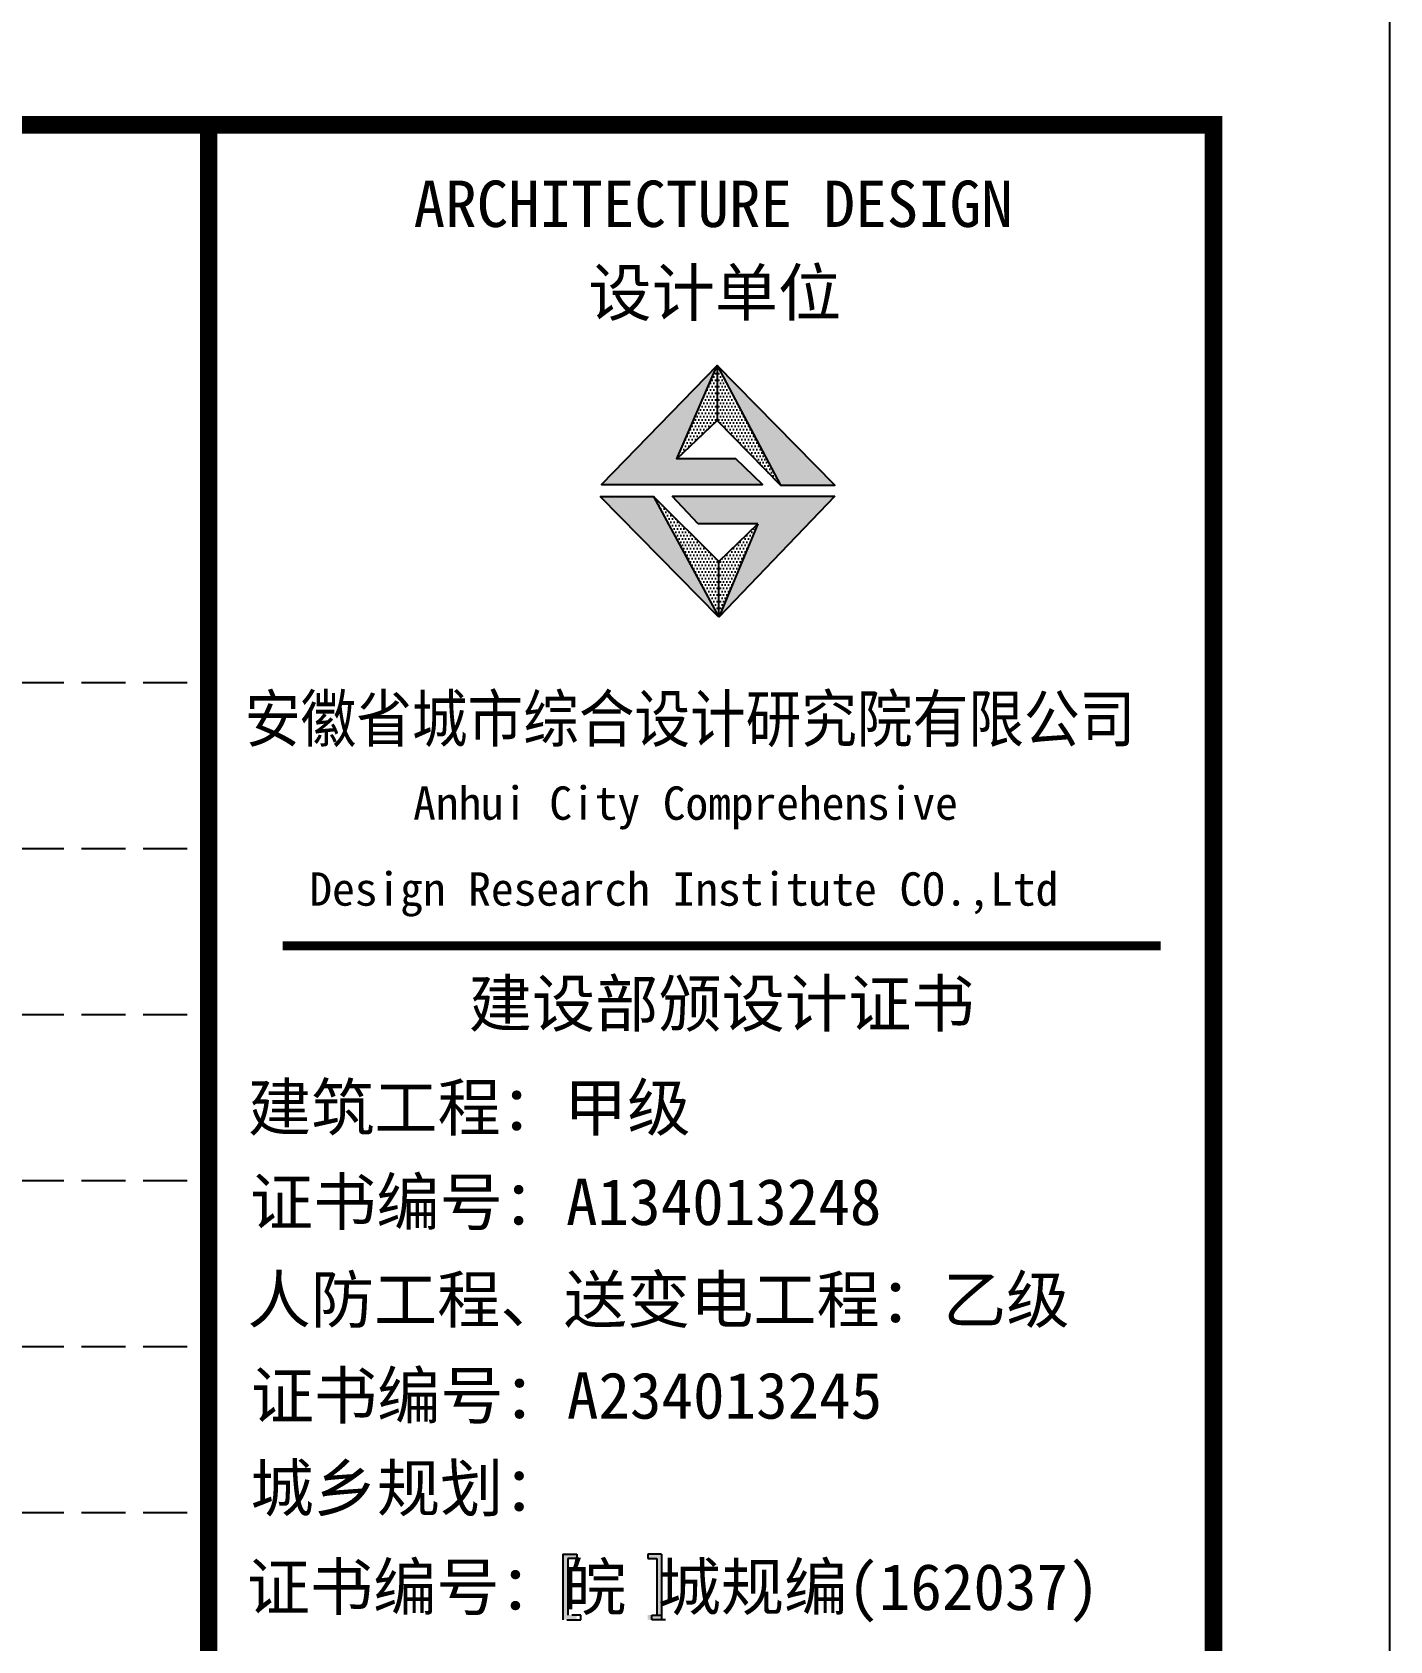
# Model space of a CAD drawing. Extents: x 69728788 to 150676229, y 20164216 to 43663798.
# Drawn here: x 75285756 to 75293457, y 20716369 to 20725491 of the extents above; entities that cross this region are included whole.
import ezdxf

# ---------------------------------------------------------------- set-up
doc = ezdxf.new("R2010")
doc.units = 0
doc.header["$LTSCALE"] = 1000
doc.header["$MEASUREMENT"] = 0
doc.linetypes.add('DASH', pattern=[0.35, 0.25, -0.1])
doc.linetypes.add('DOTE', pattern=[2.42, 2, -0.2, 0.02, -0.2])
doc.layers.get('0').update_dxf_attribs({"linetype": 'CONTINUOUS'})
for name, color, linetype in [('A_DE_DETAIL_3', 144, 'CONTINUOUS'), ('DOTE', 251, 'DOTE'), ('PUB_TEXT', 7, 'CONTINUOUS'), ('PUB_TITLE', 4, 'CONTINUOUS'), ('图框', 253, 'CONTINUOUS')]:
    doc.layers.add(name, color=color, linetype=linetype)
doc.styles.add('黑体', font='simhei.ttf', dxfattribs={"width": 0.6, "height": 4.3})

msp = doc.modelspace()

# ---------------------------------------------------------------- hatches: boundary and pattern name
for points in [[(75289413.8, 20723072), (75289641.5, 20723600), (75288985.1, 20722925.4), (75289899, 20722925.4), (75289747.4, 20723072)], [(75290000.1, 20722922.6), (75290309.5, 20722922.6), (75289641.5, 20723600)]]:
    msp.add_hatch(color=1).paths.add_polyline_path(points)
at = {"layer": 'A_DE_DETAIL_3'}
for points in [[(75289281.1, 20722857.5), (75288977.6, 20722857.5), (75289650.3, 20722174.2)], [(75289385.7, 20722859.5), (75289534.9, 20722702.9), (75289873, 20722702.9), (75289650.3, 20722174.2), (75290310, 20722859.5)]]:
    msp.add_hatch(color=1, dxfattribs=at).paths.add_polyline_path(points)
at = {"layer": 'PUB_TEXT'}
h = msp.add_hatch(dxfattribs=at)
h.set_pattern_fill('DOTS', color=256, scale=300, style=0)
h.set_pattern_definition([(0, (73010278.641, 21584649.855), (9.375, 18.75000001), [0, -18.75000001])])
h.paths.add_polyline_path([(75289650.3, 20722174.2), (75289650.3, 20722489.1), (75289281.1, 20722857.5)])
h.paths.add_polyline_path([(75289873, 20722702.9), (75289650.3, 20722489.1), (75289650.3, 20722174.2)])
h.paths.add_polyline_path([(75289641.5, 20723600), (75289641.5, 20723289.5), (75290000.1, 20722922.6)])
h.paths.add_polyline_path([(75289641.5, 20723289.5), (75289641.5, 20723600), (75289413.8, 20723072)])
at = {"layer": '图框'}
for points in [[(75288793.9, 20716835.4), (75288845.2, 20716835.4), (75288845.2, 20716861), (75288821.5, 20716861), (75288766.3, 20716861), (75288766.3, 20716488.6), (75288821.5, 20716488.6), (75288845.2, 20716488.6), (75288845.2, 20716514.3), (75288793.9, 20716514.3)], [(75289298.9, 20716514.3), (75289247.6, 20716514.3), (75289247.6, 20716488.6), (75289271.3, 20716488.6), (75289326.5, 20716488.6), (75289326.5, 20716861), (75289271.3, 20716861), (75289247.6, 20716861), (75289247.6, 20716835.4), (75289298.9, 20716835.4)]]:
    msp.add_hatch(color=4, dxfattribs=at).paths.add_polyline_path(points)

# ---------------------------------------------------------------- linework, layer by layer
for p, q in [((75289413.8, 20723072), (75289641.5, 20723600)), ((75289641.5, 20723600), (75290000.1, 20722922.6)), ((75289650.3, 20722174.2), (75288977.6, 20722857.5)), ((75288977.6, 20722857.5), (75289281.1, 20722857.5)), ((75288977.6, 20722857.5), (75289281.1, 20722857.5)), ((75289650.3, 20722489.1), (75289281.1, 20722857.5)), ((75289385.7, 20722859.5), (75290310, 20722859.5)), ((75289534.9, 20722702.9), (75289385.7, 20722859.5)), ((75290310, 20722859.5), (75289650.3, 20722174.2)), ((75289873, 20722702.9), (75289534.9, 20722702.9)), ((75289650.3, 20722489.1), (75289873, 20722702.9)), ((75289873, 20722702.9), (75289650.3, 20722174.2)), ((75289650.3, 20722174.2), (75289650.3, 20722489.1)), ((75289650.3, 20722174.2), (75289650.3, 20722489.1))]:
    msp.add_line(p, q)
for points in [[(75289747.4, 20723072), (75289413.8, 20723072), (75289641.5, 20723289.5), (75290000.1, 20722922.6), (75290309.5, 20722922.6), (75289641.5, 20723600), (75288985.1, 20722925.4), (75289899, 20722925.4), (75289747.4, 20723072)], [(75289641.5, 20723600), (75289641.5, 20723289.5)]]:
    msp.add_lwpolyline(points)
at = {"layer": 'A_DE_DETAIL_3', "color": 1}
for p, q in [((75289650.3, 20722174.2), (75288977.6, 20722857.5)), ((75289281.1, 20722857.5), (75289650.3, 20722174.2))]:
    msp.add_line(p, q, dxfattribs=at)
at = {"layer": 'DOTE', "color": 251, "linetype": 'DASH'}
for p, q in [((75221635.5, 20721803.7, 0), (75286757.4, 20721803.7, 0)), ((75221635.5, 20720862.1, 0), (75286757.4, 20720862.1, 0)), ((75221635.5, 20719920.4, 0), (75286757.4, 20719920.4, 0)), ((75221635.5, 20718978.8, 0), (75286757.4, 20718978.8, 0)), ((75221635.5, 20718037.2, 0), (75286757.4, 20718037.2, 0)), ((75221635.5, 20717095.6, 0), (75286757.4, 20717095.6, 0))]:
    msp.add_line(p, q, dxfattribs=at)
at = {"layer": 'PUB_TITLE'}
msp.add_lwpolyline([(75219157.4, 20683966.1), (75293457.4, 20683966.1), (75293457.4, 20725966.1), (75219157.4, 20725966.1)], close=True, dxfattribs=at)
at = {"layer": 'PUB_TITLE', "const_width": 100}
msp.add_lwpolyline([(75221657.4, 20684966.1), (75292457.4, 20684966.1), (75292457.4, 20724966.1), (75221657.4, 20724966.1)], close=True, dxfattribs=at)
at = {"layer": '图框', "color": 4}
for p, q in [((75286757.4, 20724966.1), (75286757.4, 20684966.1)), ((75288766.3, 20716861), (75288821.5, 20716861)), ((75288766.3, 20716861), (75288766.3, 20716488.6)), ((75288821.5, 20716861), (75288845.2, 20716861)), ((75288845.2, 20716861), (75288845.2, 20716835.4)), ((75289271.3, 20716861), (75289247.6, 20716861)), ((75289247.6, 20716861), (75289247.6, 20716835.4)), ((75289326.5, 20716861), (75289271.3, 20716861)), ((75289326.5, 20716861), (75289326.5, 20716488.6)), ((75288845.2, 20716835.4), (75288793.9, 20716835.4)), ((75288793.9, 20716835.4), (75288793.9, 20716514.3)), ((75289247.6, 20716835.4), (75289298.9, 20716835.4)), ((75289298.9, 20716835.4), (75289298.9, 20716514.3)), ((75288789.2, 20716488.6), (75288844.5, 20716488.6)), ((75288868.1, 20716514.3), (75288816.8, 20716514.3)), ((75288844.5, 20716488.6), (75288868.1, 20716488.6)), ((75288868.1, 20716488.6), (75288868.1, 20716514.3)), ((75289270.6, 20716488.6), (75289270.6, 20716514.3)), ((75289270.6, 20716514.3), (75289321.9, 20716514.3)), ((75289294.2, 20716488.6), (75289270.6, 20716488.6)), ((75289349.5, 20716488.6), (75289294.2, 20716488.6))]:
    msp.add_line(p, q, dxfattribs=at)
for points, const_width in [([(75286757.4, 20724966.1), (75286757.4, 20684966.1)], 98.6), ([(75287176.9, 20720310.1), (75292156.9, 20720310.1)], 49.8)]:
    msp.add_lwpolyline(points, dxfattribs=dict(at, const_width=const_width))
at = {"layer": '图框', "color": 4, "const_width": 98.6}
msp.add_lwpolyline([(75286757.4, 20724966.1), (75292457.4, 20724966.1), (75292457.4, 20684966.1), (75286757.4, 20684966.1)], close=True, dxfattribs=at)

# ---------------------------------------------------------------- texts
at = {"layer": '图框', "color": 4, "style": '黑体'}
for s, height, p in [('ARCHITECTURE DESIGN', 262.944, (75287919.9, 20724386.4)), ('设计单位', 262.94, (75288911.2, 20723882.8)), ('Anhui City Comprehensive ', 189.24, (75287917.2, 20721024.6)), (' Design Research Institute CO.,Ltd', 189.24, (75287199.9, 20720537.6)), ('建设部颁设计证书', 262.94, (75288232.4, 20719851.5)), (' 建筑工程：甲级', 262.94, (75286801.1, 20719262.2)), ('证书编号：A134013248', 262.944, (75286991.3, 20718726.4)), ('人防工程、送变电工程：乙级', 262.944, (75286977.5, 20718172.7)), ('证书编号：A234013245', 262.944, (75286996.1, 20717628.5)), ('城乡规划：', 262.94, (75286994.2, 20717103.2)), ('证书编号：皖 城规编(162037)', 262.944, (75286973.1, 20716543.1))]:
    msp.add_text(s, height=height, dxfattribs=at).set_placement(p)
at = {"layer": '图框', "color": 4, "style": '黑体', "width": 0.88}
msp.add_text('安徽省城市综合设计研究院有限公司', height=262.944, dxfattribs=at).set_placement((75286963.1, 20721466.5))

doc.saveas('drawing.dxf')
